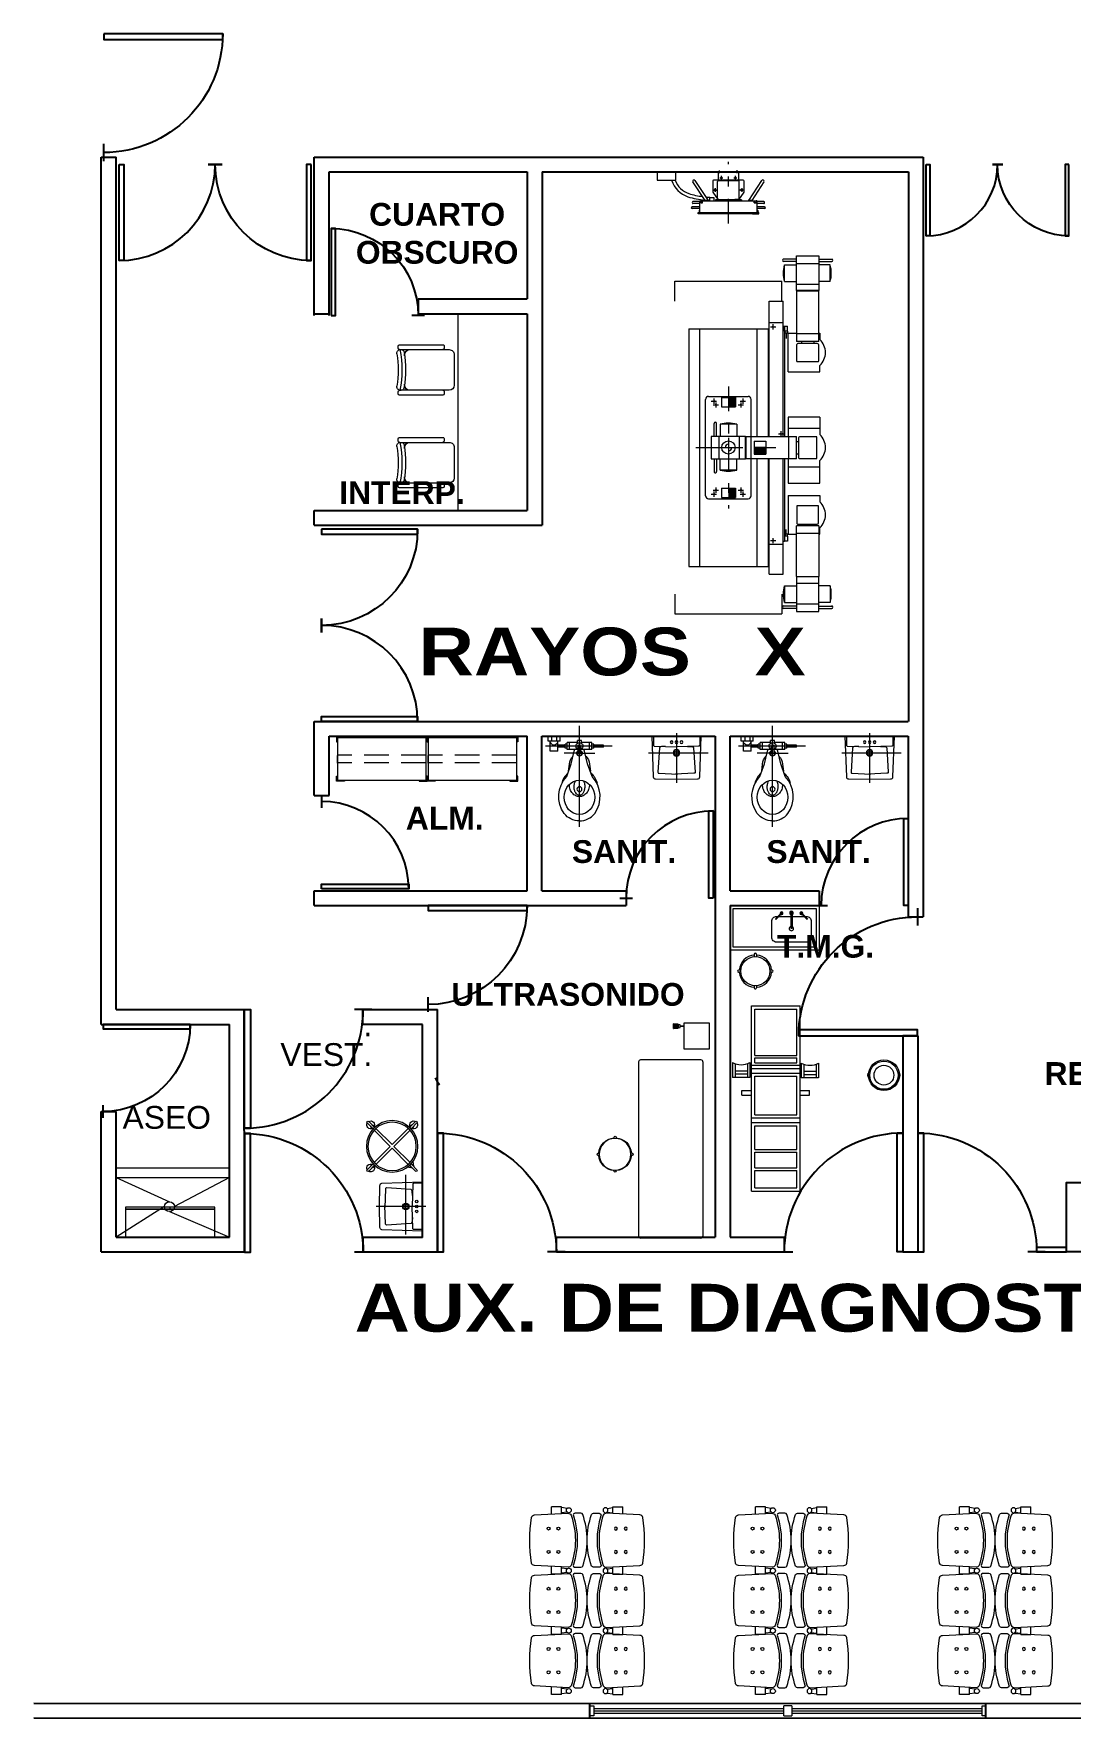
# Model space of a CAD drawing. Header units: millimetres. Extents: x 2523 to 2756, y 378 to 482.
# Drawn here: x 2602.34 to 2612.81, y 402.94 to 419.95 of the extents above; entities that cross this region are included whole.
import ezdxf
from ezdxf.enums import TextEntityAlignment as Align

# ---------------------------------------------------------------- set-up
doc = ezdxf.new("R2010")
doc.units = ezdxf.units.MM
doc.linetypes.add('DASHDOT2', pattern=[0.5, 0.25, -0.125, 0, -0.125])
doc.linetypes.add('DASHED2', pattern=[0.375, 0.25, -0.125])
doc.layers.add('MOB', color=161, linetype='Continuous', lineweight=15)
doc.layers.add('TEX-MOB', color=11, linetype='Continuous')
doc.styles.add('ArialB', font='arialbd.ttf')
doc.styles.add('HANDLET', font='handlet.shx')
doc.styles.get("Standard").update_dxf_attribs({"font": 'arial.ttf'})
doc.styles.add('TEXTOS', font='')
doc.styles.get('TEXTOS').set_extended_font_data('Arial Black')

# ---------------------------------------------------------------- blocks, each defined once
blk = doc.blocks.new('MSBT3LPROV')
for p, q in [((-0.322, 0.379), (-0.329, 0.32)), ((-0.284, 0.379), (-0.278, 0.32)), ((0.289, 0.379), (0.283, 0.32)), ((0.327, 0.379), (0.334, 0.32)), ((0.894, 0.379), (0.888, 0.32)), ((0.932, 0.379), (0.938, 0.32)), ((1.505, 0.379), (1.499, 0.32)), ((1.544, 0.379), (1.55, 0.32)), ((-0.269, 0.32), (-0.337, 0.32)), ((-0.337, 0.32), (-0.337, 0.22)), ((-0.265, 0.22), (-0.337, 0.22)), ((0.343, 0.22), (0.265, 0.22)), ((0.343, 0.32), (0.269, 0.32)), ((0.339, 0.32), (0.271, 0.32)), ((0.343, 0.22), (0.286, 0.22)), ((0.343, 0.32), (0.343, 0.22)), ((0.951, 0.22), (0.873, 0.22)), ((0.951, 0.32), (0.877, 0.32)), ((0.947, 0.32), (0.879, 0.32)), ((0.951, 0.22), (0.894, 0.22)), ((0.951, 0.32), (0.951, 0.22)), ((1.559, 0.22), (1.481, 0.22)), ((1.559, 0.32), (1.485, 0.32)), ((1.559, 0.32), (1.559, 0.22))]:
    blk.add_line(p, q)
for points in [[(-0.273, 0.492), (-0.273, 0.46, 0.522832), (-0.246, 0.441, -0.1593), (0.246, 0.441, 0.522832), (0.273, 0.46), (0.273, 0.517, 0.306573), (0.261, 0.535, 0.171837), (-0.261, 0.535, 0.306573), (-0.273, 0.517), (-0.273, 0.474)], [(0.335, 0.492), (0.335, 0.46, 0.522832), (0.362, 0.441, -0.1593), (0.854, 0.441, 0.522832), (0.881, 0.46), (0.881, 0.517, 0.306573), (0.869, 0.535, 0.171837), (0.347, 0.535, 0.306573), (0.335, 0.517), (0.335, 0.474)], [(0.943, 0.492), (0.943, 0.46, 0.522832), (0.97, 0.441, -0.1593), (1.463, 0.441, 0.522832), (1.489, 0.46), (1.489, 0.517, 0.306573), (1.477, 0.535, 0.171837), (0.955, 0.535, 0.306573), (0.943, 0.517), (0.943, 0.474)]]:
    blk.add_lwpolyline(points, format="xyb")
for points in [[(0.255, 0.048, -0.346546), (0.231, 0.019, -0.08397), (-0.231, 0.019, -0.346546), (-0.255, 0.048), (-0.272, 0.387, -0.318973), (-0.254, 0.417, -0.171442), (0.254, 0.417, -0.318973), (0.272, 0.387)], [(0.864, 0.048, -0.346546), (0.839, 0.019, -0.08397), (0.377, 0.019, -0.346546), (0.353, 0.048), (0.336, 0.387, -0.318973), (0.354, 0.417, -0.171442), (0.862, 0.417, -0.318973), (0.88, 0.387)], [(1.472, 0.048, -0.346546), (1.447, 0.019, -0.08397), (0.985, 0.019, -0.346546), (0.961, 0.048), (0.944, 0.387, -0.318973), (0.963, 0.417, -0.171442), (1.47, 0.417, -0.318973), (1.489, 0.387)]]:
    blk.add_lwpolyline(points, format="xyb", close=True)
for centre, radius in [((-0.303, 0.395), 0.025), ((0.308, 0.395), 0.025), ((0.913, 0.395), 0.025), ((1.524, 0.395), 0.025), ((-0.118, 0.29), 0.015), ((-0.118, 0.19), 0.015), ((0.118, 0.29), 0.015), ((0.118, 0.19), 0.015), ((0.49, 0.29), 0.015), ((0.49, 0.19), 0.015), ((0.726, 0.29), 0.015), ((0.726, 0.19), 0.015), ((1.098, 0.29), 0.015), ((1.098, 0.19), 0.015), ((1.334, 0.29), 0.015), ((1.334, 0.19), 0.015)]:
    blk.add_circle(centre, radius)
blk = doc.blocks.new('PTD')
at = {"color": 0, "linetype": 'ByBlock'}
blk.add_line((-0.073, 0), (0.073, 0), dxfattribs=at)
blk.add_lwpolyline([(1, 0), (0.95, 0), (0.95, 1), (1, 1)], close=True, dxfattribs=at)
blk.add_arc((1, 0), 1, 90, 180, dxfattribs=at)
blk = doc.blocks.new('OBLVSMPROV')
for points in [[(0, 0.2), (0, -0.302)], [(0.282, 0), (-0.319, 0)]]:
    blk.add_lwpolyline(points)
for points in [[(-0.001, -0.266), (-0.211, -0.262, -0.448672), (-0.235, -0.243), (-0.25, 0.169, -0.425069), (-0.25, 0.169), (0, 0.169)], [(-0.234, 0.169), (-0.234, 0.079, 0.440685), (-0.223, 0.069), (0, 0.063)], [(-0.111, 0.066), (-0.152, 0.064, 0.229331), (-0.172, 0.053), (-0.188, -0.195, 0.498504), (-0.175, -0.206), (0.01, -0.213)], [(0.111, 0.066), (0.152, 0.064, -0.229331), (0.172, 0.053), (0.188, -0.195, -0.498504), (0.175, -0.206), (-0.01, -0.213)], [(0, 0.169), (0.25, 0.169, -0.425069), (0.25, 0.169), (0.235, -0.243, -0.448672), (0.211, -0.262), (0.001, -0.266)], [(0.234, 0.169), (0.234, 0.079, -0.440685), (0.223, 0.069), (0, 0.063)]]:
    blk.add_lwpolyline(points, format="xyb")
for centre, radius in [((-0.05, 0.109), 0.0129), ((0, 0), 0.0328), ((0, 0), 0.0208), ((0, 0.109), 0.0129), ((0.05, 0.109), 0.0129)]:
    blk.add_circle(centre, radius)
blk = doc.blocks.new('A$C26B64B01')
for p, q in [((0, 0.816), (0, -0.203)), ((0.331, 0), (-0.344, 0)), ((-0.295, 0.05), (-0.295, -0.05)), ((-0.217, 0.05), (-0.295, 0.05)), ((-0.217, 0.05), (-0.217, -0.05)), ((-0.215, 0.01), (-0.215, -0.01)), ((-0.145, 0.01), (-0.215, 0.01)), ((0, 0.072), (-0.156, 0.072)), ((-0.145, 0.02), (-0.145, -0.02)), ((-0.125, 0.02), (-0.145, 0.02)), ((0.125, 0.035), (-0.125, 0.035)), ((-0.125, 0.035), (-0.125, -0.035)), ((-0.1, 0.035), (-0.1, -0.035)), ((0, 0.072), (0.156, 0.072)), ((0.1, 0.035), (0.1, -0.035)), ((0.125, 0.035), (0.125, -0.035)), ((0.145, 0.02), (0.125, 0.02)), ((0.145, 0.02), (0.145, -0.02)), ((0.243, 0.01), (0.145, 0.01)), ((0.243, 0.01), (0.243, -0.01)), ((-0.316, -0.05), (-0.316, -0.1)), ((-0.196, -0.05), (-0.316, -0.05)), ((-0.196, -0.1), (-0.316, -0.1)), ((-0.281, -0.1), (-0.281, -0.05)), ((-0.231, -0.1), (-0.231, -0.05)), ((-0.145, -0.01), (-0.215, -0.01)), ((-0.196, -0.05), (-0.196, -0.1)), ((-0.125, -0.02), (-0.145, -0.02)), ((-0.02, -0.035), (-0.125, -0.035)), ((-0.02, -0.035), (-0.02, -0.055)), ((0.02, -0.055), (-0.02, -0.055)), ((0, -0.035), (0, -0.035)), ((0.02, -0.035), (0.02, -0.055)), ((0.125, -0.035), (0.02, -0.035)), ((0.145, -0.02), (0.125, -0.02)), ((0.243, -0.01), (0.145, -0.01))]:
    blk.add_line(p, q)
for points in [[(0, 0.754, 0.235809), (-0.154, 0.682, 0.36145), (-0.127, 0.308), (-0.082, 0.178), (-0.052, 0.051, 0.080035), (-0.045, 0.035, 0.080035)], [(0, 0.754, -0.235809), (0.154, 0.682, -0.36145), (0.127, 0.308), (0.082, 0.178), (0.052, 0.051, -0.080035), (0.045, 0.035, -0.080035)], [(-0.117, 0.275, -0.178301), (-0.178, 0.376, -4.20224)], [(0.117, 0.275, 0.178301), (0.178, 0.376, 4.20224)], [(-0.11, 0.252), (-0.102, 0.181, 0.177649), (-0.064, 0.101)], [(0.064, 0.101, 0.17766), (0.102, 0.181), (0.11, 0.252)]]:
    blk.add_lwpolyline(points, format="xyb")
at = {"color": 0}
for points in [[(0, 0.51, 0.11515), (-0.038, 0.502, 0.103903), (-0.071, 0.476, 0.091154), (-0.093, 0.438, 0.094525), (-0.101, 0.385, 0.083816)], [(-0.001, 0.497, 0.148569), (-0.02, 0.491, 0.107103), (-0.038, 0.472, 0.07594), (-0.05, 0.445, 0.0628), (-0.054, 0.41, 0.0628), (-0.049, 0.375, 0.07594), (-0.038, 0.349, 0.00193), (-0.037, 0.348, 0.00193)], [(0.038, 0.348, 0.003418), (0.038, 0.349, 0.07594), (0.05, 0.376, 0.0628), (0.054, 0.411, 0.0628), (0.049, 0.445, 0.07594), (0.038, 0.472, 0.107103), (0.019, 0.492, 0.148569), (-0.001, 0.497)], [(0.1, 0.384, 0.094891), (0.092, 0.437, 0.091154), (0.071, 0.475, 0.103903), (0.037, 0.501, 0.11515), (0, 0.51, 0.11515)]]:
    blk.add_lwpolyline(points, format="xyb", dxfattribs=at)
blk.add_lwpolyline([(-0.015, 0), (-0.015, 0.072), (0.015, 0.072), (0.015, 0)], close=True)
blk.add_circle((0, 0.435), 0.025, dxfattribs=at)
for centre, radius, start, end in [((0, 0), 0.035, 116.0026, 63.9974), ((0, 0.072), 0.0291, 301.7744, 238.2256), ((0, 0.072), 0.0233, 311.1642, 228.8358), ((0, 0), 0.015, 180, 0), ((-0.256, -0.05), 0.039, 0, 180)]:
    blk.add_arc(centre, radius, start, end)
at = {"extrusion": (0, 0, -1)}
blk.add_ellipse((0, 0.517), major_axis=(0, 0.174), ratio=0.88657, dxfattribs=at)
blk = doc.blocks.new('OBEXPROV')
blk.add_blockref('A$C26B64B01', (0, 0))
blk = doc.blocks.new('MMBOTESPCB')
h = blk.add_hatch()
h.set_pattern_fill('PLASTI', color=256, scale=0.001, style=0)
h.set_pattern_definition([(0, (-898.924597, -1733.188106), (0, 0.00635), []), (0, (-898.924597, -1733.187312), (0, 0.00635), []), (0, (-898.924597, -1733.1865184), (0, 0.00635), []), (0, (-898.924597, -1733.184137), (0, 0.00635), [])])
edge = h.paths.add_edge_path()
edge.add_line((0.079, -0.316), (0.119, -0.316))
edge.add_line((0.119, -0.316), (0.123, -0.36))
edge.add_arc((0.118, -0.36), 0.005, -90, 4.6566, ccw=False)
edge.add_line((0.118, -0.365), (0.081, -0.365))
edge.add_arc((0.081, -0.36), 0.005, 175.3434, 270, ccw=False)
edge.add_line((0.076, -0.36), (0.079, -0.316))
for points in [[(-0.13, 0), (0.13, 0), (0.13, -0.26), (-0.13, -0.26)], [(0.086, -0.297), (0.112, -0.297), (0.116, -0.316), (0.082, -0.316)], [(0.102, -0.26), (0.096, -0.26), (0.096, -0.297), (0.102, -0.297)]]:
    blk.add_lwpolyline(points, close=True)
blk.add_lwpolyline([(0.079, -0.316), (0.119, -0.316), (0.123, -0.36, -0.438223), (0.118, -0.365), (0.081, -0.365, -0.438223), (0.076, -0.36)], format="xyb", close=True)
blk = doc.blocks.new('MMDCLGCB')
at = {"linetype": 'Continuous'}
for p, q in [((0, 0.305), (0, -0.305)), ((0.02, 0.325), (1.78, 0.325)), ((1.8, 0.305), (1.8, -0.305)), ((0.02, -0.325), (1.78, -0.325))]:
    blk.add_line(p, q, dxfattribs=at)
for centre, start, end in [((0.02, 0.305), 90, 180), ((1.78, 0.305), 0, 90), ((0.02, -0.305), 180, 270), ((1.78, -0.305), 270, 0)]:
    blk.add_arc(centre, 0.02, start, end, dxfattribs=at)
blk = doc.blocks.new('MMBANCOGCB')
for p, q in [((-0.011, 0.171), (-0.011, 0.16)), ((0.011, 0.171), (0.011, 0.16)), ((-0.171, 0.012), (-0.16, 0.012)), ((0.171, 0.012), (0.16, 0.012)), ((-0.171, -0.011), (-0.16, -0.011)), ((-0.011, -0.171), (-0.011, -0.16)), ((0.011, -0.171), (0.011, -0.16)), ((0.171, -0.011), (0.16, -0.011))]:
    blk.add_line(p, q)
blk.add_circle((0, 0), 0.16)
for centre, radius, start, end in [((0, 0.171), 0.0113, 0, 180), ((-0.171, 0), 0.0113, 90, 270), ((0, 0), 0.165, 93.9096, 175.9541), ((0, 0), 0.165, 4.0459, 86.0904), ((0.171, 0), 0.0113, 270, 90), ((0, 0), 0.165, 183.7733, 266.0904), ((0, 0), 0.165, 273.9096, 356.2267), ((0, -0.171), 0.0113, 180, 0)]:
    blk.add_arc(centre, radius, start, end)
blk = doc.blocks.new('161')
at = {"linetype": 'Continuous'}
for p, q in [((0.214, 0.016), (0.214, 0.191)), ((0.364, 0.191), (0.214, 0.191)), ((-0.935, 0), (0.935, 0)), ((-0.935, 0), (-0.935, -0.49)), ((-0.243, 0), (-0.243, -0.49)), ((-0.195, 0), (-0.195, -0.49)), ((0.035, 0.097), (0.083, 0.097)), ((0.035, 0.097), (0.035, 0)), ((0.083, 0.097), (0.083, 0)), ((0.353, 0.166), (0.214, 0.166)), ((0.353, 0.041), (0.214, 0.041)), ((0.364, 0.016), (0.214, 0.016)), ((0.246, 0.041), (0.246, 0.166)), ((0.257, 0.016), (0.257, -0.502)), ((0.278, 0.041), (0.278, 0.166)), ((0.305, 0.016), (0.305, -0.502)), ((0.935, 0), (0.935, -0.49)), ((-0.935, -0.49), (0.935, -0.49)), ((0.035, -0.49), (0.035, -0.587)), ((0.083, -0.49), (0.083, -0.587)), ((0.208, -0.677), (0.208, -0.502)), ((0.358, -0.502), (0.208, -0.502)), ((0.035, -0.587), (0.083, -0.587)), ((0.347, -0.527), (0.208, -0.527)), ((0.347, -0.652), (0.208, -0.652)), ((0.358, -0.677), (0.208, -0.677)), ((0.24, -0.652), (0.24, -0.527)), ((0.272, -0.652), (0.272, -0.527))]:
    blk.add_line(p, q, dxfattribs=at)
at = {"linetype": 'DASHED2', "ltscale": 2}
for p, q in [((0.337, 0), (0.337, -0.49)), ((-0.903, -0.032), (-0.903, -0.458)), ((-0.903, -0.032), (-0.726, -0.032)), ((-0.726, -0.032), (-0.726, -0.458)), ((-0.701, -0.032), (-0.701, -0.458)), ((-0.701, -0.032), (-0.54, -0.032)), ((-0.54, -0.032), (-0.54, -0.458)), ((-0.515, -0.032), (-0.275, -0.032)), ((-0.515, -0.032), (-0.515, -0.458)), ((-0.275, -0.032), (-0.275, -0.458)), ((-0.163, -0.032), (-0.163, -0.458)), ((-0.163, -0.032), (0.225, -0.032)), ((0.225, -0.032), (0.225, -0.458)), ((0.362, -0.032), (0.362, -0.458)), ((0.362, -0.032), (0.41, -0.032)), ((0.41, -0.032), (0.41, -0.458)), ((0.435, -0.032), (0.435, -0.458)), ((0.435, -0.032), (0.903, -0.032)), ((0.903, -0.032), (0.903, -0.458)), ((-0.903, -0.458), (-0.726, -0.458)), ((-0.701, -0.458), (-0.54, -0.458)), ((-0.515, -0.458), (-0.275, -0.458)), ((-0.163, -0.458), (0.225, -0.458)), ((0.362, -0.458), (0.41, -0.458)), ((0.435, -0.458), (0.903, -0.458))]:
    blk.add_line(p, q, dxfattribs=at)
at = {"linetype": 'Continuous'}
for centre in [(0.527, 0.104), (0.521, -0.59)]:
    blk.add_arc(centre, 0.185, 151.7735, 208.2265, dxfattribs=at)
blk = doc.blocks.new('86')
at = {"linetype": 'Continuous'}
for p, q in [((-0.169, 0.011), (-0.147, 0.011)), ((-0.011, 0.169), (-0.011, 0.147)), ((0.011, 0.169), (0.011, 0.147)), ((0.147, 0.011), (0.169, 0.011)), ((-0.169, -0.011), (-0.147, -0.011)), ((-0.011, -0.147), (-0.011, -0.169)), ((0.011, -0.147), (0.011, -0.169)), ((0.147, -0.011), (0.169, -0.011))]:
    blk.add_line(p, q, dxfattribs=at)
blk.add_circle((0, 0), 0.147, dxfattribs=at)
for centre, radius, start, end in [((0, 0.169), 0.0109, 0, 180), ((-0.169, 0), 0.0109, 90, 270), ((0, 0), 0.163, 93.8226, 176.1774), ((0, 0), 0.163, 3.8226, 86.1774), ((0.169, 0), 0.0109, 270, 90), ((0, 0), 0.163, 183.8226, 266.1774), ((0, -0.169), 0.0109, 180, 0), ((0, 0), 0.163, 273.8226, 356.1774)]:
    blk.add_arc(centre, radius, start, end, dxfattribs=at)
at = {"layer": 'TEX-MOB', "style": 'HANDLET'}
blk.add_attdef('86', text='', height=0.075, dxfattribs=at).set_placement((0, 0), align=Align.MIDDLE_CENTER)
blk = doc.blocks.new('AXLAVABOPL90CB')
at = {"linetype": 'Continuous'}
for p, q in [((0.071, -0.072), (0.008, -0.136)), ((0.075, -0.077), (0.012, -0.14)), ((0.176, -0.068), (0.164, -0.068)), ((0.164, -0.068), (0.164, -0.23)), ((0.176, -0.068), (0.176, -0.23)), ((0.265, -0.077), (0.328, -0.14)), ((0.269, -0.072), (0.332, -0.136)), ((0.332, -0.136), (0.328, -0.14))]:
    blk.add_line(p, q, dxfattribs=at)
for p, q in [((0.008, -0.136), (0.012, -0.14)), ((0.071, -0.072), (0.075, -0.077)), ((0.265, -0.077), (0.269, -0.072)), ((0.164, -0.23), (0.176, -0.23))]:
    blk.add_line(p, q)
for points in [[(-0.45, -0.45), (-0.45, 0), (0.45, 0), (0.45, -0.45)], [(-0.42, -0.42), (-0.42, -0.03), (0.42, -0.03), (0.42, -0.42)]]:
    blk.add_lwpolyline(points, close=True)
blk.add_lwpolyline([(-0.03, -0.32), (-0.03, -0.16, -0.414214), (0.02, -0.11), (0.32, -0.11, -0.414214), (0.37, -0.16), (0.37, -0.32, -0.414214), (0.32, -0.37), (0.02, -0.37, -0.414214)], format="xyb", close=True)
for centre, radius, start, end in [((0.07, -0.077), 0.0144, 237.0738, 213.0244), ((0.17, -0.074), 0.018, 289.4712, 250.5288), ((0.27, -0.077), 0.0144, 326.9756, 302.9262)]:
    blk.add_arc(centre, radius, start, end, dxfattribs=at)
blk.add_arc((0.17, -0.233), 0.0222, 106.6268, 75.2254)
blk = doc.blocks.new('MAAQ7EPROV')
blk.add_line((0.184, -0.011), (0.262, -0.011))
at = {"linetype": 'DASHED2'}
for p, q in [((0.186, -0.904), (0.186, -0.011)), ((0.264, -0.904), (0.264, -0.011))]:
    blk.add_line(p, q, dxfattribs=at)
for points in [[(0.011, -0.081), (0, -0.081), (0, 0), (0.052, 0), (0.052, -0.011)], [(0.439, -0.081), (0.45, -0.081), (0.45, 0), (0.398, 0), (0.398, -0.011)], [(0.011, -0.834), (0, -0.834), (0, -0.915), (0.052, -0.915), (0.052, -0.904)], [(0.439, -0.834), (0.45, -0.834), (0.45, -0.915), (0.398, -0.915), (0.398, -0.904)]]:
    blk.add_lwpolyline(points)
blk.add_lwpolyline([(0.439, -0.011), (0.011, -0.011), (0.011, -0.904), (0.439, -0.904)], close=True)
blk = doc.blocks.new('MMCAXCB')
at = {"linetype": 'Continuous'}
for p, q in [((-0.02, 0.1595), (-0.02, 0.1555)), ((-0.02, 0.1595), (0.02, 0.1595)), ((-0.02, 0.1555), (0.02, 0.1555)), ((-0.008, 0.1635), (-0.008, 0.1595)), ((-0.008, 0.1635), (0.008, 0.1635)), ((0, 0.1555), (0, 0.1425)), ((0.008, 0.1635), (0.008, 0.1595)), ((0.02, 0.1595), (0.02, 0.1555)), ((-0.02, -0.1555), (-0.02, -0.1595)), ((-0.02, -0.1555), (0.02, -0.1555)), ((-0.02, -0.1595), (0.02, -0.1595)), ((-0.008, -0.1595), (-0.008, -0.1635)), ((-0.008, -0.1635), (0.008, -0.1635)), ((0, -0.1495), (0, -0.1555)), ((0.008, -0.1595), (0.008, -0.1635)), ((0.02, -0.1555), (0.02, -0.1595))]:
    blk.add_line(p, q, dxfattribs=at)
for radius in [0.1555, 0.1425, 0.1]:
    blk.add_circle((0, 0), radius, dxfattribs=at)
blk.add_arc((0, 0), 0.1495, 90, 270, dxfattribs=at)
blk = doc.blocks.new('MMCRRSCB')
at = {"linetype": 'Continuous'}
for p, q in [((-0.01, 0.345), (-0.01, 0.26)), ((0.01, 0.345), (0.01, 0.26)), ((-0.013, 0.244), (-0.013, 0.013)), ((0.013, 0.244), (0.013, 0.013)), ((-0.345, 0.01), (-0.26, 0.01)), ((-0.3, 0.01), (-0.257, 0.042)), ((-0.244, 0.013), (-0.013, 0.013)), ((0.013, 0.013), (0.244, 0.013)), ((0.26, 0.01), (0.345, 0.01)), ((-0.345, -0.01), (-0.26, -0.01)), ((-0.3, -0.01), (-0.257, -0.042)), ((-0.244, -0.013), (-0.013, -0.013)), ((-0.013, -0.013), (-0.013, -0.244)), ((0.013, -0.013), (0.013, -0.244)), ((0.013, -0.013), (0.244, -0.013)), ((0.26, -0.01), (0.345, -0.01)), ((-0.01, -0.26), (-0.01, -0.345)), ((0.01, -0.26), (0.01, -0.345))]:
    blk.add_line(p, q, dxfattribs=at)
for radius in [0.26, 0.244]:
    blk.add_circle((0, 0), radius, dxfattribs=at)
for centre, radius, start, end in [((0, 0.307), 0.0395, 104.6649, 255.3351), ((0, 0.345), 0.01, 0, 180), ((0, 0.307), 0.0395, 284.6649, 75.3351), ((0.024, 0.277), 0.0405, 148.2105, 188.14), ((-0.024, 0.277), 0.0405, 351.86, 31.7895), ((-0.345, 0), 0.01, 90, 270), ((-0.284, -0.006), 0.0229, 45.164, 134.836), ((0.307, 0), 0.0395, 14.6649, 165.3351), ((0.277, -0.024), 0.0405, 58.2105, 98.14), ((0.345, 0), 0.01, 270, 90), ((-0.284, 0.006), 0.0229, 225.164, 314.836), ((0.307, 0), 0.0395, 194.6649, 345.3351), ((0.277, 0.024), 0.0405, 261.86, 301.7895), ((0, -0.308), 0.0395, 104.6649, 255.3351), ((0.024, -0.277), 0.0405, 171.86, 211.7895), ((0, -0.308), 0.0395, 284.6649, 75.3351), ((-0.024, -0.277), 0.0405, 328.2105, 8.14), ((0, -0.345), 0.01, 180, 0)]:
    blk.add_arc(centre, radius, start, end, dxfattribs=at)
blk = doc.blocks.new('CCALALTCB')
blk.add_line((0.45, -0.281), (0.45, -0.3))
for points in [[(0, 0), (0.9, 0), (0.9, -0.3), (0, -0.3)], [(0, -0.281), (0.9, -0.281), (0.9, -0.281), (0, -0.281)]]:
    blk.add_lwpolyline(points, close=True)
blk = doc.blocks.new('MASLLFAAPCB')
at = {"linetype": 'Continuous', "ltscale": 0.01}
for p, q in [((-0.255, 0.551), (-0.255, 0.115)), ((-0.22, 0.566), (-0.24, 0.566)), ((-0.205, 0.551), (-0.205, 0.05)), ((0.205, 0.05), (0.205, 0.551)), ((0.24, 0.566), (0.22, 0.566)), ((0.255, 0.115), (0.255, 0.551)), ((-0.143, 0.501), (-0.155, 0.501)), ((0.155, 0.501), (0.143, 0.501)), ((-0.24, 0.1), (-0.22, 0.1)), ((-0.155, 0), (0.155, 0)), ((0.22, 0.1), (0.24, 0.1))]:
    blk.add_line(p, q, dxfattribs=at)
for centre, radius, start, end in [((-0.24, 0.551), 0.015, 90, 180), ((-0.22, 0.551), 0.015, 0, 90), ((-0.169, 0.542), 0.0375, 80.6502, 260.6502), ((0, 1.566), 1.038, 258.5791, 281.4209), ((0, 1.566), 1, 260.6502, 279.3498), ((0.169, 0.542), 0.0375, 279.3498, 99.3498), ((0.22, 0.551), 0.015, 90, 180), ((0.24, 0.551), 0.015, 0, 90), ((-0.155, 0.451), 0.05, 90, 180), ((0, 1.566), 1.075, 260.6502, 279.3498), ((0.155, 0.451), 0.05, 0, 90), ((-0.24, 0.115), 0.015, 180, 270), ((-0.22, 0.115), 0.015, 270, 0), ((-0.155, 0.05), 0.05, 180, 270), ((0.155, 0.05), 0.05, 270, 0), ((0.22, 0.115), 0.015, 180, 270), ((0.24, 0.115), 0.015, 270, 0)]:
    blk.add_arc(centre, radius, start, end, dxfattribs=at)
blk = doc.blocks.new('RAYOS X SIM')
for p, q in [((101.332, -111.725), (101.332, -111.594)), ((101.357, -111.725), (101.357, -111.594)), ((104.836, -111.725), (104.836, -111.594)), ((104.861, -111.725), (104.861, -111.594)), ((101.301, -111.725), (101.65, -111.725)), ((101.301, -111.95), (101.301, -111.725)), ((101.378, -111.95), (101.378, -111.725)), ((101.56, -111.61), (101.392, -111.61)), ((101.392, -111.61), (101.392, -111.725)), ((101.56, -111.61), (101.56, -111.725)), ((101.585, -111.95), (101.585, -111.725)), ((101.65, -111.725), (101.65, -111.95)), ((102.165, -111.725), (101.654, -111.725)), ((101.654, -111.95), (101.654, -111.725)), ((101.654, -111.95), (101.654, -111.725)), ((102.081, -111.725), (102.081, -111.714)), ((102.081, -111.714), (102.145, -111.714)), ((102.087, -111.725), (102.087, -111.95)), ((102.165, -111.725), (102.165, -111.95)), ((102.183, -111.935), (102.183, -111.74)), ((102.196, -111.727), (102.365, -111.727)), ((102.369, -111.732), (102.369, -111.942)), ((102.471, -111.714), (102.408, -111.714)), ((102.471, -112.035), (102.471, -111.714)), ((102.929, -111.714), (103.105, -111.714)), ((102.929, -111.714), (102.929, -112.035)), ((103.041, -112.035), (103.041, -111.714)), ((103.126, -111.749), (103.126, -111.918)), ((103.342, -111.744), (103.131, -111.744)), ((103.346, -111.918), (103.346, -111.749)), ((103.597, -111.714), (103.368, -111.714)), ((103.431, -112.035), (103.431, -111.714)), ((103.597, -112.035), (103.597, -111.714)), ((103.721, -111.714), (103.785, -111.714)), ((103.721, -112.035), (103.721, -111.714)), ((103.823, -111.732), (103.823, -111.942)), ((103.997, -111.727), (103.828, -111.727)), ((104.009, -111.935), (104.009, -111.74)), ((104.027, -111.725), (104.539, -111.725)), ((104.027, -111.725), (104.027, -111.95)), ((104.111, -111.714), (104.048, -111.714)), ((104.105, -111.725), (104.105, -111.95)), ((104.111, -111.725), (104.111, -111.714)), ((104.539, -111.95), (104.539, -111.725)), ((104.539, -111.95), (104.539, -111.725)), ((104.891, -111.725), (104.543, -111.725)), ((104.543, -111.725), (104.543, -111.95)), ((104.607, -111.95), (104.607, -111.725)), ((104.632, -111.61), (104.632, -111.725)), ((104.632, -111.61), (104.8, -111.61)), ((104.8, -111.61), (104.8, -111.725)), ((104.815, -111.95), (104.815, -111.725)), ((104.891, -111.95), (104.891, -111.725)), ((102.165, -111.775), (102.183, -111.775)), ((102.165, -111.9), (102.183, -111.9)), ((103.139, -111.93), (103.334, -111.93)), ((103.174, -111.948), (103.174, -111.93)), ((103.299, -111.948), (103.299, -111.93)), ((104.027, -111.775), (104.009, -111.775)), ((104.027, -111.9), (104.009, -111.9)), ((101.65, -111.95), (101.301, -111.95)), ((101.332, -111.95), (101.332, -112.08)), ((101.357, -111.95), (101.357, -112.08)), ((101.392, -112.072), (101.392, -111.95)), ((101.56, -112.072), (101.392, -112.072)), ((101.756, -112.097), (101.556, -112.097)), ((101.556, -113.177), (101.556, -112.097)), ((101.56, -112.072), (101.56, -111.95)), ((101.654, -111.95), (102.165, -111.95)), ((101.756, -112.225), (101.756, -112.085)), ((103.124, -112.085), (101.756, -112.085)), ((101.976, -112.085), (101.976, -112.225)), ((102.061, -112.04), (102.011, -112.04)), ((102.011, -112.07), (102.011, -112.04)), ((102.061, -112.07), (102.011, -112.07)), ((102.011, -112.085), (102.011, -112.07)), ((102.011, -112.07), (103.124, -112.07)), ((102.061, -112.04), (102.061, -112.07)), ((102.061, -112.04), (102.081, -112.04)), ((102.081, -112.065), (102.061, -112.065)), ((102.081, -112.035), (102.081, -111.95)), ((102.471, -112.035), (102.081, -112.035)), ((102.081, -112.04), (102.081, -112.065)), ((102.085, -112.053), (102.133, -112.053)), ((102.364, -111.947), (102.196, -111.947)), ((102.929, -112.035), (103.124, -112.035)), ((103.123, -112.105), (103.07, -112.105)), ((103.096, -112.132), (103.096, -112.079)), ((103.349, -111.948), (103.124, -111.948)), ((103.124, -112.46), (103.124, -111.948)), ((103.349, -112.026), (103.124, -112.026)), ((103.349, -111.948), (103.349, -112.46)), ((103.349, -112.035), (103.597, -112.035)), ((103.349, -112.07), (104.181, -112.07)), ((104.516, -112.085), (103.349, -112.085)), ((103.721, -112.035), (104.111, -112.035)), ((103.828, -111.947), (103.997, -111.947)), ((104.539, -111.95), (104.027, -111.95)), ((104.111, -112.053), (104.064, -112.053)), ((104.111, -112.035), (104.111, -111.95)), ((104.111, -112.04), (104.111, -112.065)), ((104.131, -112.04), (104.111, -112.04)), ((104.111, -112.065), (104.131, -112.065)), ((104.131, -112.04), (104.181, -112.04)), ((104.131, -112.04), (104.131, -112.07)), ((104.151, -112.07), (104.176, -112.07)), ((104.181, -112.04), (104.181, -112.07)), ((104.181, -112.085), (104.181, -112.07)), ((104.216, -112.085), (104.216, -112.225)), ((104.516, -112.225), (104.516, -112.085)), ((104.543, -111.95), (104.891, -111.95)), ((104.632, -112.072), (104.632, -111.95)), ((104.632, -112.072), (104.8, -112.072)), ((104.716, -112.097), (104.916, -112.097)), ((104.8, -112.072), (104.8, -111.95)), ((104.836, -111.95), (104.836, -112.08)), ((104.861, -111.95), (104.861, -112.08)), ((104.916, -113.177), (104.916, -112.097)), ((100.552, -112.278), (100.741, -112.401)), ((100.752, -112.279), (100.752, -112.346)), ((100.772, -112.279), (100.772, -112.346)), ((100.806, -112.271), (100.806, -112.346)), ((100.821, -112.271), (100.821, -112.346)), ((103.124, -112.225), (101.756, -112.225)), ((102.043, -112.185), (101.99, -112.185)), ((102.016, -112.212), (102.016, -112.159)), ((102.036, -112.237), (103.124, -112.237)), ((102.036, -113.037), (102.036, -112.237)), ((103.171, -112.258), (103.301, -112.258)), ((103.171, -112.378), (103.171, -112.258)), ((103.236, -112.258), (103.236, -112.378)), ((103.301, -112.378), (103.301, -112.258)), ((104.516, -112.225), (103.349, -112.225)), ((103.349, -112.237), (104.436, -112.237)), ((104.203, -112.185), (104.15, -112.185)), ((104.176, -112.212), (104.176, -112.159)), ((104.436, -113.037), (104.436, -112.237)), ((100.741, -112.431), (100.538, -112.299)), ((100.741, -112.396), (100.744, -112.396)), ((100.741, -112.396), (100.741, -112.401)), ((100.741, -112.401), (100.741, -112.431)), ((100.741, -112.431), (100.741, -112.436)), ((100.744, -112.436), (100.741, -112.436)), ((100.867, -112.346), (100.744, -112.346)), ((100.744, -112.928), (100.744, -112.346)), ((100.744, -112.349), (100.744, -112.357)), ((100.744, -112.357), (100.766, -112.357)), ((100.744, -112.357), (100.746, -112.357)), ((100.766, -112.377), (100.744, -112.377)), ((100.746, -112.377), (100.744, -112.377)), ((100.744, -112.385), (100.744, -112.379)), ((100.744, -112.385), (100.744, -112.379)), ((100.744, -112.385), (100.744, -112.379)), ((100.766, -112.357), (100.746, -112.357)), ((100.746, -112.377), (100.766, -112.377)), ((100.766, -112.377), (100.766, -112.357)), ((100.766, -112.357), (100.766, -112.377)), ((100.838, -112.344), (100.842, -112.34)), ((100.838, -112.344), (100.838, -112.346)), ((100.842, -112.34), (100.861, -112.34)), ((100.861, -112.34), (100.861, -112.34)), ((100.861, -112.34), (100.861, -112.34)), ((100.877, -112.331), (100.863, -112.331)), ((100.863, -112.331), (100.863, -112.335)), ((100.863, -112.332), (100.863, -112.335)), ((100.863, -112.335), (100.867, -112.335)), ((100.864, -112.335), (100.865, -112.335)), ((100.867, -112.335), (100.867, -112.939)), ((100.867, -112.369), (100.873, -112.369)), ((100.873, -112.905), (100.873, -112.369)), ((100.873, -112.395), (100.877, -112.395)), ((100.873, -112.395), (100.874, -112.395)), ((100.877, -112.395), (100.877, -112.331)), ((103.124, -112.347), (102.036, -112.347)), ((102.719, -112.837), (102.719, -112.437)), ((103.723, -112.407), (102.749, -112.407)), ((103.171, -112.378), (103.301, -112.378)), ((104.436, -112.347), (103.349, -112.347)), ((103.753, -112.837), (103.753, -112.437)), ((100.464, -112.547), (100.435, -112.547)), ((100.452, -112.532), (100.452, -112.742)), ((100.543, -112.532), (100.452, -112.532)), ((100.533, -112.567), (100.493, -112.567)), ((100.518, -112.562), (100.508, -112.562)), ((100.508, -112.572), (100.518, -112.572)), ((100.513, -112.582), (100.513, -112.552)), ((100.532, -112.742), (100.532, -112.532)), ((100.536, -112.487), (100.536, -112.532)), ((100.543, -112.532), (100.543, -112.742)), ((100.657, -112.479), (100.544, -112.479)), ((100.718, -112.527), (100.548, -112.527)), ((100.617, -112.503), (100.653, -112.503)), ((100.627, -112.501), (100.627, -112.506)), ((100.635, -112.483), (100.635, -112.524)), ((100.643, -112.506), (100.643, -112.501)), ((100.733, -112.533), (100.657, -112.479)), ((100.731, -112.54), (100.731, -112.571)), ((100.731, -112.735), (100.731, -112.54)), ((100.733, -112.506), (100.744, -112.506)), ((100.733, -112.506), (100.733, -112.768)), ((102.731, -112.707), (102.731, -112.567)), ((102.731, -112.567), (102.826, -112.567)), ((102.731, -112.567), (102.826, -112.567)), ((102.74, -112.491), (102.793, -112.491)), ((102.766, -112.518), (102.766, -112.465)), ((102.78, -112.511), (102.833, -112.511)), ((102.806, -112.538), (102.806, -112.485)), ((102.826, -112.707), (102.826, -112.567)), ((103.001, -112.553), (103.001, -112.721)), ((103.001, -112.553), (103.124, -112.553)), ((103.124, -112.46), (103.349, -112.46)), ((103.124, -112.46), (103.349, -112.46)), ((103.349, -112.464), (103.124, -112.464)), ((103.124, -112.464), (103.124, -112.812)), ((103.124, -112.528), (103.349, -112.528)), ((103.349, -112.812), (103.349, -112.464)), ((103.464, -112.553), (103.349, -112.553)), ((103.464, -112.553), (103.464, -112.721)), ((103.64, -112.511), (103.693, -112.511)), ((103.646, -112.707), (103.646, -112.567)), ((103.646, -112.567), (103.741, -112.567)), ((103.666, -112.538), (103.666, -112.485)), ((103.68, -112.491), (103.733, -112.491)), ((103.706, -112.518), (103.706, -112.465)), ((103.741, -112.707), (103.741, -112.567)), ((100.466, -112.727), (100.438, -112.727)), ((100.452, -112.742), (100.543, -112.742)), ((100.533, -112.707), (100.493, -112.707)), ((100.518, -112.702), (100.508, -112.702)), ((100.508, -112.712), (100.518, -112.712)), ((100.513, -112.722), (100.513, -112.692)), ((100.536, -112.742), (100.536, -112.787)), ((100.718, -112.747), (100.548, -112.747)), ((100.617, -112.771), (100.653, -112.771)), ((100.627, -112.769), (100.627, -112.774)), ((100.635, -112.792), (100.635, -112.751)), ((100.643, -112.774), (100.643, -112.769)), ((100.657, -112.795), (100.733, -112.741)), ((100.709, -112.785), (100.744, -112.785)), ((100.709, -112.825), (100.709, -112.785)), ((100.733, -112.768), (100.744, -112.768)), ((102.731, -112.707), (102.826, -112.707)), ((102.74, -112.783), (102.793, -112.783)), ((102.766, -112.81), (102.766, -112.757)), ((102.78, -112.763), (102.833, -112.763)), ((102.806, -112.79), (102.806, -112.737)), ((103.124, -112.756), (102.993, -112.756)), ((103.124, -112.781), (102.993, -112.781)), ((103.001, -112.721), (103.124, -112.721)), ((103.124, -112.735), (103.349, -112.735)), ((103.464, -112.721), (103.349, -112.721)), ((103.349, -112.756), (103.479, -112.756)), ((103.349, -112.781), (103.479, -112.781)), ((103.64, -112.763), (103.693, -112.763)), ((103.646, -112.707), (103.741, -112.707)), ((103.666, -112.79), (103.666, -112.737)), ((103.68, -112.783), (103.733, -112.783)), ((103.706, -112.81), (103.706, -112.757)), ((100.538, -112.975), (100.741, -112.843)), ((100.544, -112.795), (100.657, -112.795)), ((100.741, -112.873), (100.552, -112.996)), ((100.744, -112.825), (100.709, -112.825)), ((100.741, -112.838), (100.744, -112.838)), ((100.741, -112.838), (100.741, -112.878)), ((100.744, -112.878), (100.741, -112.878)), ((100.766, -112.897), (100.744, -112.897)), ((100.744, -112.917), (100.766, -112.917)), ((100.744, -112.928), (100.867, -112.928)), ((100.752, -112.928), (100.752, -112.996)), ((100.766, -112.917), (100.766, -112.897)), ((100.772, -112.928), (100.772, -112.996)), ((100.806, -112.928), (100.806, -113.004)), ((100.821, -112.928), (100.821, -113.004)), ((100.838, -112.93), (100.838, -112.928)), ((100.842, -112.934), (100.838, -112.93)), ((100.842, -112.934), (100.861, -112.934)), ((100.861, -112.934), (100.861, -112.934)), ((100.861, -112.934), (100.861, -112.934)), ((100.863, -112.939), (100.867, -112.939)), ((100.863, -112.943), (100.863, -112.939)), ((100.877, -112.943), (100.863, -112.943)), ((100.867, -112.905), (100.873, -112.905)), ((100.868, -112.905), (100.873, -112.905)), ((100.873, -112.879), (100.877, -112.879)), ((100.873, -112.879), (100.874, -112.879)), ((100.877, -112.879), (100.877, -112.943)), ((104.436, -112.927), (102.036, -112.927)), ((103.723, -112.867), (102.749, -112.867)), ((103.124, -112.812), (103.349, -112.812)), ((102.036, -113.037), (104.436, -113.037)), ((100.537, -113.167), (100.452, -113.167)), ((100.537, -113.357), (100.537, -113.167)), ((101.756, -113.177), (101.556, -113.177)), ((104.716, -113.177), (104.916, -113.177)), ((100.452, -113.357), (100.537, -113.357))]:
    blk.add_line(p, q)
at = {"linetype": 'DASHDOT2'}
for p, q in [((103.236, -112.967), (103.236, -112.158)), ((103.236, -112.737), (103.236, -112.537)), ((103.236, -112.737), (103.236, -112.537)), ((100.973, -112.637), (100.352, -112.637)), ((102.619, -112.637), (103.853, -112.637)), ((103.136, -112.637), (103.336, -112.637)), ((103.136, -112.637), (103.336, -112.637))]:
    blk.add_line(p, q, dxfattribs=at)
for centre, radius in [((103.096, -112.105), 0.0065), ((102.016, -112.185), 0.0065), ((104.176, -112.185), 0.0065), ((102.766, -112.491), 0.0065), ((102.806, -112.511), 0.0065), ((103.236, -112.637), 0.0667), ((103.236, -112.637), 0.0667), ((103.666, -112.511), 0.0065), ((103.706, -112.491), 0.0065), ((102.766, -112.783), 0.0065), ((102.806, -112.763), 0.0065), ((103.666, -112.763), 0.0065), ((103.706, -112.783), 0.0065)]:
    blk.add_circle(centre, radius)
for centre, radius, start, end in [((101.344, -111.594), 0.0125, 0, 180), ((101.476, -111.909), 0.311, 74.3357, 105.6643), ((104.716, -111.909), 0.311, 74.3357, 105.6643), ((104.848, -111.594), 0.0125, 0, 180), ((102.276, -111.837), 0.18, 43.1047, 136.8953), ((102.196, -111.74), 0.0125, 90, 180), ((102.365, -111.732), 0.0045, 0, 90), ((103.236, -111.837), 0.18, 43.1047, 136.8953), ((103.131, -111.749), 0.005, 90, 180), ((103.342, -111.749), 0.0045, 0, 90), ((103.916, -111.837), 0.18, 43.1047, 136.8953), ((103.828, -111.732), 0.0045, 90, 180), ((103.997, -111.74), 0.0125, 0, 90), ((102.196, -111.935), 0.0125, 180, 270), ((102.364, -111.942), 0.005, 270, 0), ((103.139, -111.918), 0.0125, 180, 270), ((103.334, -111.918), 0.0125, 270, 0), ((103.828, -111.942), 0.005, 180, 270), ((103.997, -111.935), 0.0125, 270, 0), ((101.344, -112.08), 0.0125, 180, 0), ((101.476, -111.773), 0.311, 254.3357, 285.6643), ((104.716, -111.773), 0.311, 254.3357, 285.6643), ((104.848, -112.08), 0.0125, 180, 0), ((100.545, -112.289), 0.0125, 57.0817, 237.0817), ((100.758, -112.279), 0.00592, 116.2517, 173.2735), ((100.762, -112.286), 0.0142, 61.7283, 118.2717), ((100.766, -112.279), 0.00592, 6.7265, 63.7483), ((100.814, -112.271), 0.0075, 0, 180), ((100.861, -112.346), 0.006, 0, 90), ((102.749, -112.437), 0.03, 90, 180), ((103.723, -112.437), 0.03, 0, 90), ((100.508, -112.567), 0.005, 90, 270), ((100.518, -112.567), 0.005, 270, 90), ((100.544, -112.487), 0.008, 90, 180), ((100.548, -112.532), 0.0051, 90, 180), ((100.635, -112.501), 0.008, 0, 180), ((100.635, -112.506), 0.008, 180, 0), ((100.718, -112.54), 0.0125, 0, 90), ((103.3, -112.637), 0.311, 164.3357, 195.6643), ((103.236, -112.637), 0.0334, 0, 90), ((103.236, -112.637), 0.0334, 0, 90), ((103.164, -112.637), 0.311, 344.3357, 15.6643), ((100.508, -112.707), 0.005, 90, 270), ((100.518, -112.707), 0.005, 270, 90), ((100.544, -112.787), 0.008, 180, 270), ((100.548, -112.742), 0.0051, 180, 270), ((100.635, -112.769), 0.008, 0, 180), ((100.635, -112.774), 0.008, 180, 0), ((100.718, -112.735), 0.0125, 270, 0), ((102.993, -112.769), 0.0125, 90, 270), ((103.236, -112.637), 0.0334, 180, 270), ((103.236, -112.637), 0.0334, 180, 270), ((103.479, -112.769), 0.0125, 270, 90), ((99.789, -112.772), 0.921, 343.3658, 352.0872), ((99.789, -112.778), 0.953, 343.6809, 354.0999), ((99.789, -112.772), 0.921, 354.1118, 357.5625), ((99.789, -112.778), 0.953, 356.0047, 357.184), ((100.861, -112.928), 0.006, 270, 0), ((102.749, -112.837), 0.03, 180, 270), ((103.723, -112.837), 0.03, 270, 0), ((100.545, -112.985), 0.0125, 122.9183, 302.9183), ((100.45, -112.959), 0.234, 291.7925, 340.8968), ((100.45, -112.959), 0.267, 288.9661, 341.1038), ((100.758, -112.995), 0.00592, 186.7265, 243.7483), ((100.762, -112.988), 0.0142, 241.7283, 298.2717), ((100.766, -112.995), 0.00592, 296.2517, 353.2735), ((100.814, -113.004), 0.0075, 180, 0)]:
    blk.add_arc(centre, radius, start, end)
blk.add_point((103.236, -112.637))
blk.add_point((103.236, -112.637))
for points in [[(103.236, -112.258), (103.301, -112.258), (103.236, -112.378), (103.301, -112.378)], [(102.731, -112.567), (102.826, -112.567), (102.731, -112.637), (102.826, -112.637)], [(103.646, -112.567), (103.741, -112.567), (103.646, -112.637), (103.741, -112.637)]]:
    blk.add_solid(points)

msp = doc.modelspace()

# ---------------------------------------------------------------- linework, layer by layer
for p, q in [((2603.027, 418.707), (2603.177, 418.707)), ((2603.027, 414.9292), (2603.027, 418.707)), ((2603.177, 414.9292), (2603.177, 418.707)), ((2605.177, 417.1054), (2605.177, 418.707)), ((2605.177, 418.707), (2606.327, 418.707)), ((2606.3211, 418.707), (2611.327, 418.707)), ((2611.327, 418.707), (2611.3245, 411.0338)), ((2605.327, 418.557), (2606.327, 418.557)), ((2605.327, 417.1054), (2605.327, 418.557)), ((2606.3311, 418.557), (2607.327, 418.557)), ((2607.327, 418.557), (2607.327, 417.2754)), ((2607.477, 418.557), (2611.177, 418.557)), ((2607.477, 418.557), (2607.477, 414.9884)), ((2611.177, 418.557), (2611.177, 414.9292)), ((2611.177, 418.557), (2611.177, 414.9292)), ((2606.227, 417.2754), (2607.327, 417.2754)), ((2606.227, 417.2754), (2606.227, 417.1254)), ((2605.177, 417.1254), (2605.327, 417.1254)), ((2606.227, 417.1254), (2607.327, 417.1254)), ((2606.727, 417.1254), (2607.327, 417.1254)), ((2607.327, 417.1254), (2607.327, 415.1384)), ((2605.177, 414.9884), (2605.177, 415.1384)), ((2605.177, 415.1384), (2607.327, 415.1384)), ((2605.177, 414.9884), (2605.327, 414.9884)), ((2605.177, 414.9884), (2607.477, 414.9884)), ((2603.0265, 409.9484), (2603.027, 414.9292)), ((2603.1761, 412.2628), (2603.177, 414.9292)), ((2611.177, 414.9292), (2611.177, 413.0084)), ((2605.1761, 412.2584), (2605.1761, 413.0084)), ((2605.1761, 413.0084), (2611.1761, 413.0084)), ((2605.3261, 412.2584), (2605.3261, 412.8584)), ((2605.3261, 412.8584), (2607.3261, 412.8584)), ((2607.3261, 411.2984), (2607.3261, 412.8584)), ((2607.4761, 412.8584), (2609.2261, 412.8584)), ((2607.4761, 411.2984), (2607.4761, 412.8584)), ((2609.2261, 412.8584), (2609.2261, 407.8006)), ((2609.3761, 412.8584), (2611.1761, 412.8584)), ((2609.3761, 411.2984), (2609.3761, 412.8584)), ((2611.1761, 412.8584), (2611.1761, 411.0338)), ((2611.1761, 412.8584), (2611.1761, 411.0338)), ((2603.1761, 410.0984), (2603.1761, 412.2628)), ((2605.1761, 412.2584), (2605.3261, 412.2584)), ((2605.1761, 411.1484), (2605.1761, 411.2984)), ((2605.1761, 411.2984), (2606.3261, 411.2984)), ((2606.3202, 411.2984), (2607.3261, 411.2984)), ((2607.4761, 411.2984), (2608.3261, 411.2984)), ((2608.3261, 411.2984), (2608.3261, 411.1484)), ((2609.3761, 411.2984), (2610.2761, 411.2984)), ((2610.2761, 411.2984), (2610.2761, 411.1484)), ((2605.1761, 411.1484), (2606.3261, 411.1484)), ((2606.3261, 411.1484), (2608.3261, 411.1484)), ((2609.3761, 411.1484), (2609.3761, 407.8006)), ((2609.3761, 411.1484), (2610.2761, 411.1484)), ((2611.1761, 411.0338), (2611.3245, 411.0338)), ((2603.1761, 410.0984), (2604.4692, 410.0984)), ((2604.4717, 407.6506), (2604.4692, 410.0991)), ((2605.6692, 410.0984), (2606.4217, 410.0984)), ((2605.6692, 409.9484), (2605.6692, 410.0984)), ((2606.4217, 407.6462), (2606.4217, 410.0984)), ((2603.0265, 409.9484), (2604.3217, 409.9484)), ((2604.3217, 407.8006), (2604.3217, 409.9484)), ((2606.2692, 409.9484), (2605.6692, 409.9484)), ((2606.2717, 407.7962), (2606.2692, 409.9484)), ((2611.1192, 409.8338), (2611.2692, 409.8338)), ((2611.1192, 409.8338), (2611.1217, 407.6506)), ((2611.2717, 409.8338), (2611.1192, 409.8338)), ((2611.2717, 409.8338), (2611.2717, 407.6506)), ((2603.0262, 407.6506), (2603.0262, 409.0686)), ((2603.0264, 409.0686), (2603.1762, 409.0686)), ((2603.1762, 407.8006), (2603.1762, 409.0686)), ((2603.1762, 407.8006), (2604.3217, 407.8006)), ((2607.6217, 407.6506), (2607.6217, 407.8006)), ((2607.6217, 407.8006), (2609.2261, 407.8006)), ((2609.3761, 407.8006), (2609.9217, 407.8006)), ((2609.9217, 407.8006), (2609.9217, 407.6497)), ((2603.0262, 407.6506), (2604.4717, 407.6506)), ((2603.1779, 407.6506), (2604.4717, 407.6506)), ((2605.6717, 407.6462), (2605.6717, 407.7962)), ((2606.2717, 407.7962), (2605.6717, 407.7962)), ((2606.4217, 407.6462), (2605.6717, 407.6462)), ((2607.6217, 407.6506), (2609.9217, 407.6506)), ((2611.1217, 407.6506), (2611.2717, 407.6506)), ((2607.9602, 402.9431), (2607.9602, 403.0931)), ((2611.9601, 402.9403), (2611.9602, 403.0906))]:
    msp.add_line(p, q)
at = {"color": 6}
for p, q in [((2612.4706, 407.6997), (2612.7717, 407.6997)), ((2612.4706, 407.6497), (2612.7717, 407.6497)), ((2612.4717, 407.7001), (2612.4717, 407.6501))]:
    msp.add_line(p, q, dxfattribs=at)
at = {"lineweight": 15}
for p, q in [((2607.9602, 402.9655), (2607.9602, 403.0655)), ((2607.9602, 403.0655), (2608.0002, 403.0655)), ((2608.0002, 403.0655), (2608.0002, 402.9655)), ((2608.0002, 403.0405), (2609.9202, 403.0405)), ((2610.0002, 403.0655), (2609.9202, 403.0655)), ((2609.9202, 402.9655), (2609.9202, 403.0655)), ((2610.0002, 403.0655), (2610.0002, 402.9655)), ((2610.0002, 403.0405), (2611.9202, 403.0404)), ((2611.9202, 403.0655), (2611.9602, 403.0655)), ((2611.9202, 402.9654), (2611.9202, 403.0654)), ((2611.9602, 403.0654), (2611.9602, 402.9654)), ((2608.0002, 402.9655), (2607.9602, 402.9655)), ((2608.0002, 403.0155), (2609.9202, 403.0155)), ((2608.0002, 402.9905), (2609.9202, 402.9905)), ((2609.9202, 402.9655), (2609.9602, 402.9655)), ((2609.9602, 402.9655), (2610.0002, 402.9655)), ((2610.0002, 403.0155), (2611.9202, 403.0154)), ((2610.0002, 402.9905), (2611.9202, 402.9904)), ((2611.9602, 402.9655), (2611.9202, 402.9655))]:
    msp.add_line(p, q, dxfattribs=at)
for points in [[(2612.7717, 407.6506), (2612.7717, 407.6506), (2612.7717, 408.3506), (2613.1717, 408.3506), (2613.1717, 407.6506), (2612.7717, 407.6506)], [(2602.3441, 403.0938), (2613.345, 403.0901)], [(2602.344, 402.9438), (2613.3448, 402.9401)]]:
    msp.add_lwpolyline(points)
msp.add_arc((2599.4725, 405.456), 7.9765, 29.08231, 29.6967)
at = {"layer": 'MOB'}
for p, q in [((2606.627, 417.1254), (2606.627, 415.1384)), ((2603.1762, 408.5006), (2604.3217, 408.5006)), ((2603.1762, 408.4006), (2604.3217, 408.4006)), ((2603.1762, 408.4006), (2603.715, 408.1576)), ((2604.3217, 408.4006), (2603.765, 408.1076)), ((2603.665, 408.1076), (2603.1762, 407.8006)), ((2603.715, 408.0576), (2604.3217, 407.8006))]:
    msp.add_line(p, q, dxfattribs=at)
msp.add_circle((2603.715, 408.1076), 0.05, dxfattribs=at)

# ---------------------------------------------------------------- block references
at = {"extrusion": (0, 0, -1)}
for p, xscale, yscale, zscale, rotation in [((-2603.0525, 418.7529, -0.0098), 1.200000000000102, 1.200000000000102, 1.200000000000102, 90.00002987797976), ((-2611.2692, 411.0338), 1.200000000000118, 1.200000000000118, 1.200000000000118, 269.9999462726821), ((-2605.6717, 410.0991), -1.199999999999891, 1.200000000000045, 1.199999999999976, 180.0000537273396), ((-2605.6717, 407.6462), 1.199999999999891, 1.199999999999891, 1.199999999999891, 359.9999462726604), ((-2607.6217, 407.6496), 1.199999999999891, 1.199999999999891, 1.199999999999891, 359.9999462726604), ((-2609.9217, 407.6506), -1.199999999999891, 1.200000000000045, 1.199999999999976, 5.372733961728215e-05), ((-2612.4717, 407.6506), 1.199999999999891, 1.199999999999891, 1.199999999999891, 359.9999462726604)]:
    msp.add_blockref('PTD', p, dxfattribs=dict(at, xscale=xscale, yscale=yscale, zscale=zscale, rotation=rotation))
at = {"color": 6, "extrusion": (0, 0, -1)}
for p, xscale, yscale, zscale, rotation in [((-2604.177, 418.632), -0.9699999999997462, 0.9700000000000273, 0.97, 179.9999478972998), ((-2604.177, 418.632), 0.9699999999997462, 0.9699999999997462, 0.9699999999997462, 180.0000521027003), ((-2612.077, 418.632), -0.7200000000014618, 0.7200000000016189, 0.7200000000016088, 179.999947897283), ((-2612.077, 418.632), 0.7200000000014618, 0.7200000000014618, 0.7200000000014618, 180.000052102699), ((-2606.227, 417.1054), 0.8800000000000182, 0.8800000000000182, 0.8800000000000182, 359.9999478973422), ((-2605.2511, 413.9777), 0.9699999999999736, 0.9699999999999736, 0.9699999999999736, 90.00005210265991), ((-2605.2511, 413.9777), -0.9699999999999736, 0.9700000000000273, 0.97, 89.99994789734005), ((-2605.2511, 412.1984), -0.8800000000000182, 0.8799999999998818, 0.88, 90.00005210265779), ((-2608.3261, 411.2234), -0.8800000000000182, 0.8799999999998818, 0.88, 5.210265786814716e-05), ((-2610.2961, 411.1484), -0.8800000000000182, 0.8799999999998818, 0.88, 5.210265786814716e-05), ((-2606.326, 410.1487), 0.9997625209463099, 0.9997625209463099, 0.9997625209463099, 89.99994789735568), ((-2603.0442, 409.0684), 0.8800000000000182, 0.8800000000000182, 0.8800000000000182, 89.99994789734217)]:
    msp.add_blockref('PTD', p, dxfattribs=dict(at, xscale=xscale, yscale=yscale, zscale=zscale, rotation=rotation))
at = {"layer": 'MOB'}
for name, p, rotation in [('RAYOS X SIM', (2721.9963, 519.0092), 270), ('86', (2609.6317, 410.4857), 270), ('161', (2609.5927, 409.1989), 90), ('MMDCLGCB', (2608.7773, 409.5897), 269.9999999999739), ('MMCAXCB', (2610.9296, 409.4348), 90), ('OBLVSMPROV', (2606.1028, 408.1094), 270.0000000001042), ('MSBT3LPROV', (2607.3531, 404.7385), 270), ('MSBT3LPROV', (2609.4131, 404.7385), 270), ('MSBT3LPROV', (2611.4731, 404.7385), 270)]:
    msp.add_blockref(name, p, dxfattribs=dict(at, rotation=rotation))
at = {"layer": 'MOB', "xscale": -1}
for name, p, rotation in [('MASLLFAAPCB', (2606.5906, 416.557), 90.00100543342364), ('MASLLFAAPCB', (2606.5906, 415.6203), 90.00100543342364), ('OBEXPROV', (2607.8551, 412.7584), 180), ('OBEXPROV', (2609.8051, 412.7584), 180), ('MMBOTESPCB', (2609.1692, 409.8304), 270), ('MMCRRSCB', (2605.9636, 408.7163), 315.0000000000093), ('MMBANCOGCB', (2608.2154, 408.6367), 90), ('CCALALTCB', (2603.2717, 407.8006), 180), ('MSBT3LPROV', (2608.5131, 404.7385), 90), ('MSBT3LPROV', (2610.5731, 404.7385), 90), ('MSBT3LPROV', (2612.6331, 404.7385), 90)]:
    msp.add_blockref(name, p, dxfattribs=dict(at, rotation=rotation))
at = {"layer": 'MOB', "extrusion": (0, 0, -1), "xscale": -1, "zscale": -1, "rotation": 270}
for p in [(-2605.4023, 412.4029), (-2606.3173, 412.4029)]:
    msp.add_blockref('MAAQ7EPROV', p, dxfattribs=at)
at = {"layer": 'MOB', "xscale": -1}
for p in [(2608.8356, 412.6895), (2610.7856, 412.6895)]:
    msp.add_blockref('OBLVSMPROV', p, dxfattribs=at)
at = {"layer": 'MOB'}
msp.add_blockref('AXLAVABOPL90CB', (2609.8261, 411.1484), dxfattribs=at)

# ---------------------------------------------------------------- texts
at = {"char_height": 0.23, "attachment_point": 5, "style": 'ArialB'}
for s, insert, width in [('CUARTO OBSCURO', (2606.418, 417.9353), 1.550277), ('INTERP.', (2606.0629, 415.3189), 2.453403), ('ALM.', (2606.4945, 412.0307), 2.453403), ('SANIT.', (2608.3056, 411.6918), 2.453403), ('SANIT.', (2610.2696, 411.6918), 2.453403), ('T.M.G.', (2610.3402, 410.7352), 2.453403), ('ULTRASONIDO', (2607.739, 410.2493), 2.803403), ('\\pt1.84;RECEPCIÓN', (2613.507, 409.4499, -0.0196), 2.453403)]:
    msp.add_mtext(s, dxfattribs=dict(at, insert=insert, width=width))
at = {"ltscale": 3, "attachment_point": 5, "style": 'TEXTOS'}
for s, insert, char_height, width in [('RAYOS   X', (2608.1857, 413.7101), 0.48341, 4.728405), ('AUX. DE DIAGNOSTICO', (2609.9862, 407.083), 0.483411, 15.26789)]:
    msp.add_mtext(s, dxfattribs=dict(at, insert=insert, char_height=char_height, width=width))
at = {"char_height": 0.23, "width": 4.846608, "line_spacing_factor": 0.782609}
for s, insert, attachment_point in [('\\pxi-3.75,l3.75,t3.75;.\\PVEST.', (2605.7633, 410.0585), 3), ('\\pi-0.8625,l0.8625,t0.8625;ASEO', (2603.2413, 409.1239), 1)]:
    msp.add_mtext(s, dxfattribs=dict(at, insert=insert, attachment_point=attachment_point))

doc.saveas('drawing.dxf')
